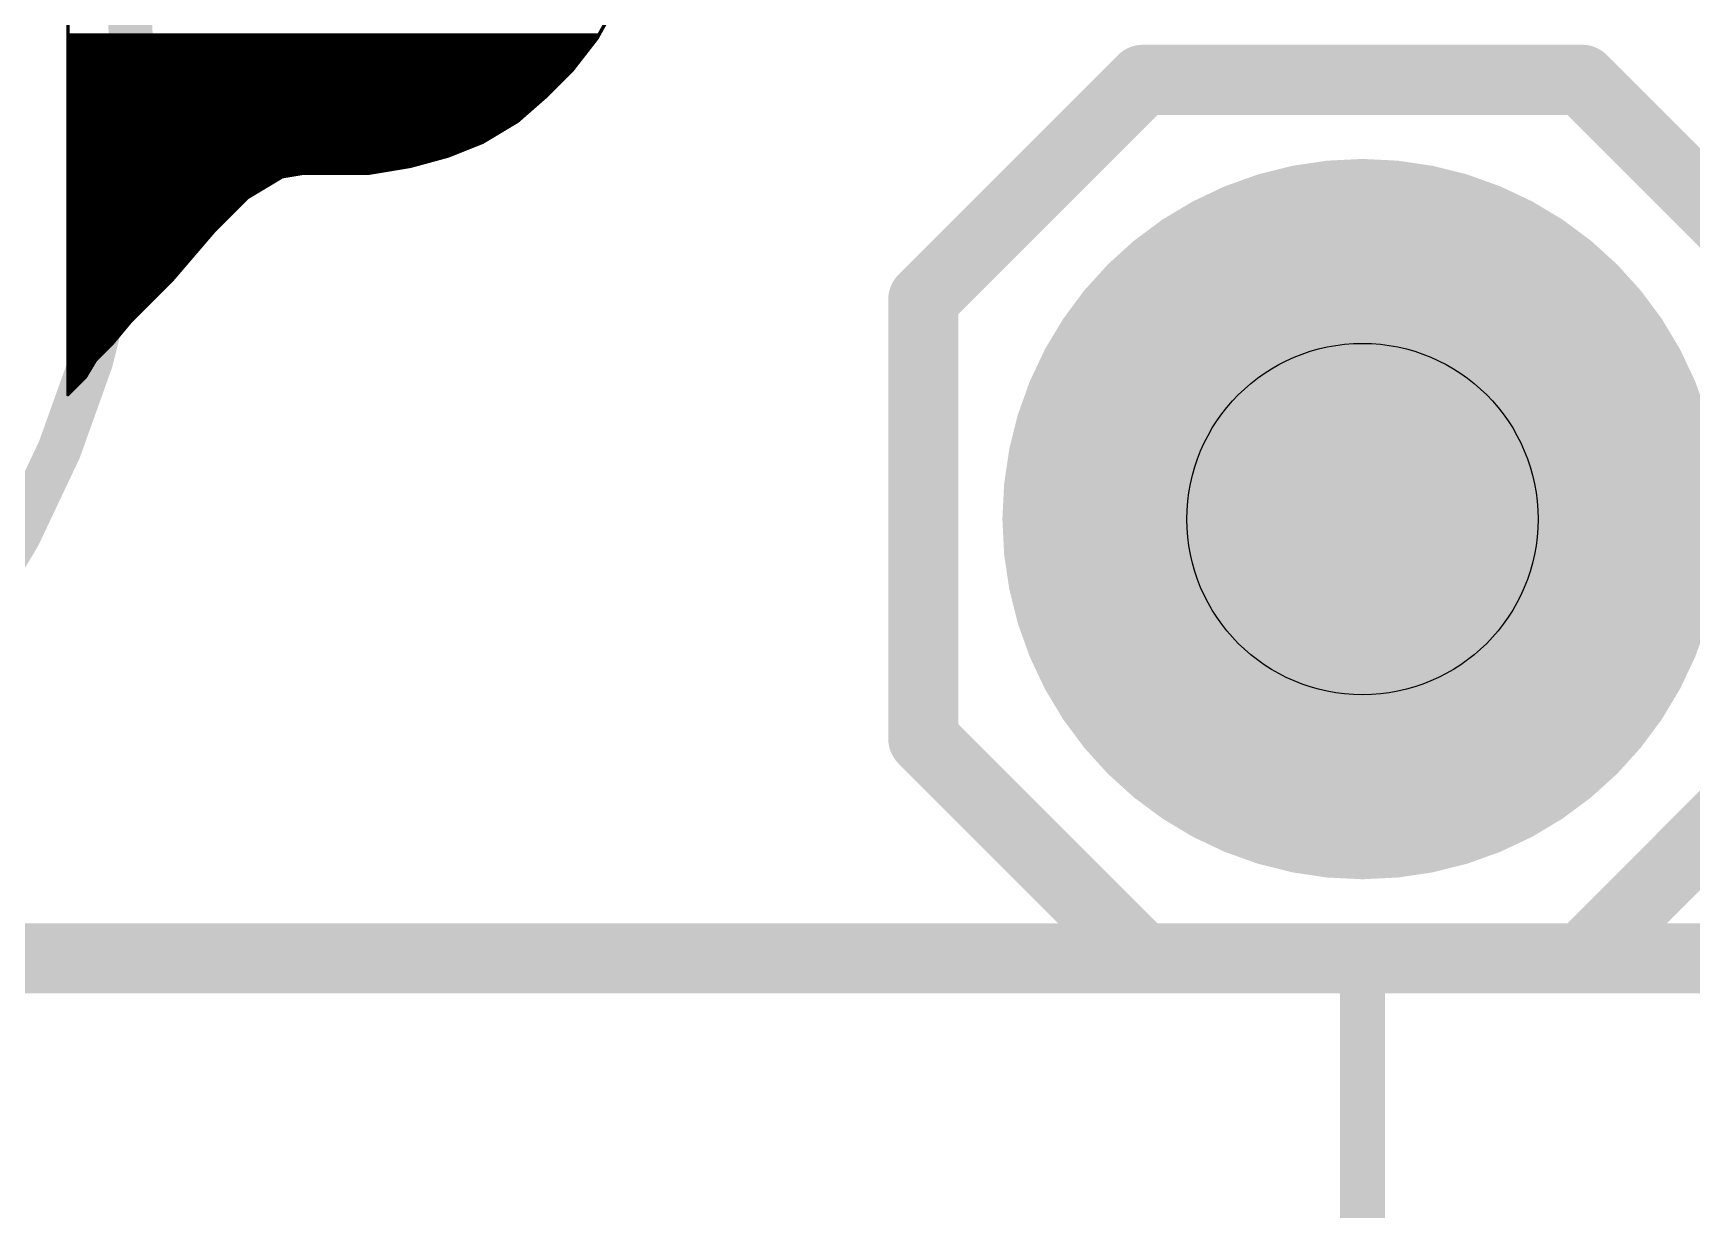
# Model space of a CAD drawing. Extents: x -33 to 74, y -17 to 52.
# Drawn here: x 5.045 to 9.843, y -0.727 to 2.675 of the extents above; entities that cross this region are included whole.
import ezdxf

# ---------------------------------------------------------------- set-up
doc = ezdxf.new("R2010")
doc.units = 0
for name, color, linetype in [('17', 110, 'CONTINUOUS'), ('20', 53, 'CONTINUOUS'), ('21', 41, 'CONTINUOUS'), ('29', 253, 'CONTINUOUS'), ('30', 253, 'CONTINUOUS'), ('39', 12, 'CONTINUOUS'), ('44', 253, 'CONTINUOUS'), ('47', 253, 'CONTINUOUS'), ('51', 53, 'CONTINUOUS')]:
    doc.layers.add(name, color=color, linetype=linetype)

# ---------------------------------------------------------------- blocks, each defined once
blk = doc.blocks.new('RECT')
blk.add_solid([(-0.5, -0.5), (0.5, -0.5), (-0.5, 0.5), (0.5, 0.5)])
blk = doc.blocks.new('ROUNDP')
at = {"const_width": 0.5}
blk.add_lwpolyline([(0, -0.25, 1), (0, 0.25, 1), (0, -0.25)], format="xyb", dxfattribs=at)

msp = doc.modelspace()

# ---------------------------------------------------------------- linework, layer by layer
at = {"layer": '20', "const_width": 0.2032}
msp.add_lwpolyline([(27.94, 0), (0, 0)], dxfattribs=at)
at = {"layer": '21'}
for points, const_width in [([(5.146, 3), (5.146, 1.63)], 0.01), ([(6.676, 2.66), (6.776, 2.84)], 0.01), ([(5.146, 2.67), (6.6816, 2.67)], 0.01), ([(5.146, 2.66), (6.676, 2.66)], 0.01), ([(5.146, 2.65), (6.6682, 2.65)], 0.01), ([(5.146, 2.64), (6.6604, 2.64)], 0.01), ([(6.606, 2.57), (6.676, 2.66)], 0.01), ([(7.62, 1.905), (8.255, 2.54)], 0.2032), ([(8.255, 2.54), (9.525, 2.54)], 0.2032), ([(9.525, 2.54), (10.16, 1.905)], 0.2032), ([(5.146, 2.63), (6.6527, 2.63)], 0.01), ([(5.146, 2.62), (6.6449, 2.62)], 0.01), ([(5.146, 2.61), (6.6371, 2.61)], 0.01), ([(5.146, 2.6), (6.6293, 2.6)], 0.01), ([(5.146, 2.59), (6.6216, 2.59)], 0.01), ([(5.146, 2.58), (6.6138, 2.58)], 0.01), ([(5.146, 2.57), (6.606, 2.57)], 0.01), ([(5.146, 2.56), (6.596, 2.56)], 0.01), ([(5.146, 2.55), (6.586, 2.55)], 0.01), ([(5.146, 2.54), (6.576, 2.54)], 0.01), ([(6.526, 2.49), (6.606, 2.57)], 0.01), ([(5.146, 2.53), (6.566, 2.53)], 0.01), ([(5.146, 2.52), (6.556, 2.52)], 0.01), ([(5.146, 2.51), (6.546, 2.51)], 0.01), ([(5.146, 2.5), (6.536, 2.5)], 0.01), ([(5.146, 2.49), (6.526, 2.49)], 0.01), ([(6.446, 2.42), (6.526, 2.49)], 0.01), ([(5.146, 2.48), (6.5146, 2.48)], 0.01), ([(5.146, 2.47), (6.5031, 2.47)], 0.01), ([(5.146, 2.46), (6.4917, 2.46)], 0.01), ([(5.146, 2.45), (6.4803, 2.45)], 0.01), ([(5.146, 2.44), (6.4689, 2.44)], 0.01), ([(5.146, 2.43), (6.4574, 2.43)], 0.01), ([(5.146, 2.42), (6.446, 2.42)], 0.01), ([(5.146, 2.41), (6.4293, 2.41)], 0.01), ([(5.146, 2.4), (6.4127, 2.4)], 0.01), ([(6.346, 2.36), (6.446, 2.42)], 0.01), ([(5.146, 2.39), (6.396, 2.39)], 0.01), ([(5.146, 2.38), (6.3793, 2.38)], 0.01), ([(5.146, 2.37), (6.3627, 2.37)], 0.01), ([(5.146, 2.36), (6.346, 2.36)], 0.01), ([(5.146, 2.35), (6.321, 2.35)], 0.01), ([(6.246, 2.32), (6.346, 2.36)], 0.01), ([(5.146, 2.34), (6.296, 2.34)], 0.01), ([(5.146, 2.33), (6.271, 2.33)], 0.01), ([(5.146, 2.32), (6.246, 2.32)], 0.01), ([(5.146, 2.31), (6.2093, 2.31)], 0.01), ([(5.146, 2.3), (6.1727, 2.3)], 0.01), ([(6.136, 2.29), (6.246, 2.32)], 0.01), ([(5.146, 2.29), (6.136, 2.29)], 0.01), ([(5.146, 2.28), (6.076, 2.28)], 0.01), ([(5.146, 2.27), (6.016, 2.27)], 0.01), ([(5.146, 2.26), (5.766, 2.26)], 0.01), ([(5.146, 2.25), (5.7493, 2.25)], 0.01), ([(5.666, 2.2), (5.766, 2.26)], 0.01), ([(5.766, 2.26), (5.826, 2.27)], 0.01), ([(5.826, 2.27), (6.016, 2.27)], 0.01), ([(6.016, 2.27), (6.136, 2.29)], 0.01), ([(5.146, 2.24), (5.7327, 2.24)], 0.01), ([(5.146, 2.23), (5.716, 2.23)], 0.01), ([(5.146, 2.22), (5.6993, 2.22)], 0.01), ([(5.146, 2.21), (5.6827, 2.21)], 0.01), ([(5.146, 2.2), (5.666, 2.2)], 0.01), ([(5.146, 2.19), (5.656, 2.19)], 0.01), ([(5.146, 2.18), (5.646, 2.18)], 0.01), ([(5.146, 2.17), (5.636, 2.17)], 0.01), ([(5.146, 2.16), (5.626, 2.16)], 0.01), ([(5.566, 2.1), (5.666, 2.2)], 0.01), ([(5.146, 2.15), (5.616, 2.15)], 0.01), ([(5.146, 2.14), (5.606, 2.14)], 0.01), ([(5.146, 2.13), (5.596, 2.13)], 0.01), ([(5.146, 2.12), (5.586, 2.12)], 0.01), ([(5.146, 2.11), (5.576, 2.11)], 0.01), ([(5.146, 2.1), (5.566, 2.1)], 0.01), ([(5.146, 2.09), (5.5574, 2.09)], 0.01), ([(5.146, 2.08), (5.5489, 2.08)], 0.01), ([(5.146, 2.07), (5.5403, 2.07)], 0.01), ([(5.146, 2.06), (5.5317, 2.06)], 0.01), ([(5.446, 1.96), (5.566, 2.1)], 0.01), ([(5.146, 2.05), (5.5231, 2.05)], 0.01), ([(5.146, 2.04), (5.5146, 2.04)], 0.01), ([(5.146, 2.03), (5.506, 2.03)], 0.01), ([(5.146, 2.02), (5.4974, 2.02)], 0.01), ([(5.146, 2.01), (5.4889, 2.01)], 0.01), ([(5.146, 2), (5.4803, 2)], 0.01), ([(5.146, 1.99), (5.4717, 1.99)], 0.01), ([(5.146, 1.98), (5.4631, 1.98)], 0.01), ([(5.146, 1.97), (5.4546, 1.97)], 0.01), ([(7.62, 0.635), (7.62, 1.905)], 0.2032), ([(5.146, 1.96), (5.446, 1.96)], 0.01), ([(5.146, 1.95), (5.436, 1.95)], 0.01), ([(5.146, 1.94), (5.426, 1.94)], 0.01), ([(5.146, 1.93), (5.416, 1.93)], 0.01), ([(5.146, 1.92), (5.406, 1.92)], 0.01), ([(5.326, 1.84), (5.446, 1.96)], 0.01), ([(5.146, 1.91), (5.396, 1.91)], 0.01), ([(5.146, 1.9), (5.386, 1.9)], 0.01), ([(5.146, 1.89), (5.376, 1.89)], 0.01), ([(5.146, 1.88), (5.366, 1.88)], 0.01), ([(5.146, 1.87), (5.356, 1.87)], 0.01), ([(5.146, 1.86), (5.346, 1.86)], 0.01), ([(5.146, 1.85), (5.336, 1.85)], 0.01), ([(5.146, 1.84), (5.326, 1.84)], 0.01), ([(5.146, 1.83), (5.3177, 1.83)], 0.01), ([(5.146, 1.82), (5.3093, 1.82)], 0.01), ([(5.276, 1.78), (5.326, 1.84)], 0.01), ([(5.146, 1.81), (5.301, 1.81)], 0.01), ([(5.146, 1.8), (5.2927, 1.8)], 0.01), ([(5.146, 1.79), (5.2843, 1.79)], 0.01), ([(5.146, 1.78), (5.276, 1.78)], 0.01), ([(5.146, 1.77), (5.266, 1.77)], 0.01), ([(5.226, 1.73), (5.276, 1.78)], 0.01), ([(5.146, 1.76), (5.256, 1.76)], 0.01), ([(5.146, 1.75), (5.246, 1.75)], 0.01), ([(5.146, 1.74), (5.236, 1.74)], 0.01), ([(5.146, 1.73), (5.226, 1.73)], 0.01), ([(5.196, 1.68), (5.226, 1.73)], 0.01), ([(5.146, 1.72), (5.22, 1.72)], 0.01), ([(5.146, 1.71), (5.214, 1.71)], 0.01), ([(5.146, 1.7), (5.208, 1.7)], 0.01), ([(5.146, 1.69), (5.202, 1.69)], 0.01), ([(5.146, 1.63), (5.196, 1.68)], 0.01), ([(5.146, 1.68), (5.196, 1.68)], 0.01), ([(5.146, 1.67), (5.186, 1.67)], 0.01), ([(5.146, 1.66), (5.176, 1.66)], 0.01), ([(5.146, 1.65), (5.166, 1.65)], 0.01), ([(5.146, 1.64), (5.156, 1.64)], 0.01), ([(8.255, 0), (7.62, 0.635)], 0.2032), ([(10.16, 0.635), (9.525, 0)], 0.2032), ([(9.525, 0), (8.255, 0)], 0.2032)]:
    msp.add_lwpolyline(points, dxfattribs=dict(at, const_width=const_width))
for points, const_width in [([(5.146, 2.6725, 1), (5.146, 2.6675)], 0.005), ([(5.146, 2.6625, 1), (5.146, 2.6575)], 0.005), ([(5.146, 2.6525, 1), (5.146, 2.6475)], 0.005), ([(5.146, 2.6425, 1), (5.146, 2.6375)], 0.005), ([(6.6604, 2.6375, 1), (6.6604, 2.6425)], 0.005), ([(6.6682, 2.6475, 1), (6.6682, 2.6525)], 0.005), ([(6.6738, 2.6612, 1), (6.6782, 2.6588)], 0.005), ([(6.678, 2.6585, 1), (6.674, 2.6615)], 0.005), ([(6.676, 2.6575, 1), (6.676, 2.6625)], 0.005), ([(6.6816, 2.6675, 1), (6.6816, 2.6725)], 0.005), ([(8.255, 2.5908, 1), (8.255, 2.4892)], 0.1016), ([(8.2909, 2.5041, 1), (8.2191, 2.5759)], 0.1016), ([(9.5609, 2.5759, 1), (9.4891, 2.5041)], 0.1016), ([(9.525, 2.4892, 1), (9.525, 2.5908)], 0.1016), ([(5.146, 2.6325, 1), (5.146, 2.6275)], 0.005), ([(5.146, 2.6225, 1), (5.146, 2.6175)], 0.005), ([(5.146, 2.6125, 1), (5.146, 2.6075)], 0.005), ([(5.146, 2.6025, 1), (5.146, 2.5975)], 0.005), ([(5.146, 2.5925, 1), (5.146, 2.5875)], 0.005), ([(6.6216, 2.5875, 1), (6.6216, 2.5925)], 0.005), ([(6.6293, 2.5975, 1), (6.6293, 2.6025)], 0.005), ([(6.6371, 2.6075, 1), (6.6371, 2.6125)], 0.005), ([(6.6449, 2.6175, 1), (6.6449, 2.6225)], 0.005), ([(6.6527, 2.6275, 1), (6.6527, 2.6325)], 0.005), ([(5.146, 2.5825, 1), (5.146, 2.5775)], 0.005), ([(5.146, 2.5725, 1), (5.146, 2.5675)], 0.005), ([(5.146, 2.5625, 1), (5.146, 2.5575)], 0.005), ([(5.146, 2.5525, 1), (5.146, 2.5475)], 0.005), ([(5.146, 2.5425, 1), (5.146, 2.5375)], 0.005), ([(6.576, 2.5375, 1), (6.576, 2.5425)], 0.005), ([(6.586, 2.5475, 1), (6.586, 2.5525)], 0.005), ([(6.596, 2.5575, 1), (6.596, 2.5625)], 0.005), ([(6.604, 2.5715, 1), (6.608, 2.5685)], 0.005), ([(6.6078, 2.5682, 1), (6.6042, 2.5718)], 0.005), ([(6.606, 2.5675, 1), (6.606, 2.5725)], 0.005), ([(6.6138, 2.5775, 1), (6.6138, 2.5825)], 0.005), ([(5.146, 2.5325, 1), (5.146, 2.5275)], 0.005), ([(5.146, 2.5225, 1), (5.146, 2.5175)], 0.005), ([(5.146, 2.5125, 1), (5.146, 2.5075)], 0.005), ([(5.146, 2.5025, 1), (5.146, 2.4975)], 0.005), ([(5.146, 2.4925, 1), (5.146, 2.4875)], 0.005), ([(6.5276, 2.4881, 1), (6.5244, 2.4919)], 0.005), ([(6.526, 2.4875, 1), (6.526, 2.4925)], 0.005), ([(6.536, 2.4975, 1), (6.536, 2.5025)], 0.005), ([(6.546, 2.5075, 1), (6.546, 2.5125)], 0.005), ([(6.556, 2.5175, 1), (6.556, 2.5225)], 0.005), ([(6.566, 2.5275, 1), (6.566, 2.5325)], 0.005), ([(5.146, 2.4825, 1), (5.146, 2.4775)], 0.005), ([(5.146, 2.4725, 1), (5.146, 2.4675)], 0.005), ([(5.146, 2.4625, 1), (5.146, 2.4575)], 0.005), ([(5.146, 2.4525, 1), (5.146, 2.4475)], 0.005), ([(6.4803, 2.4475, 1), (6.4803, 2.4525)], 0.005), ([(6.4917, 2.4575, 1), (6.4917, 2.4625)], 0.005), ([(6.5031, 2.4675, 1), (6.5031, 2.4725)], 0.005), ([(6.5146, 2.4775, 1), (6.5146, 2.4825)], 0.005), ([(6.5242, 2.4918, 1), (6.5278, 2.4882)], 0.005), ([(5.146, 2.4425, 1), (5.146, 2.4375)], 0.005), ([(5.146, 2.4325, 1), (5.146, 2.4275)], 0.005), ([(5.146, 2.4225, 1), (5.146, 2.4175)], 0.005), ([(5.146, 2.4125, 1), (5.146, 2.4075)], 0.005), ([(5.146, 2.4025, 1), (5.146, 2.3975)], 0.005), ([(6.4127, 2.3975, 1), (6.4127, 2.4025)], 0.005), ([(6.4293, 2.4075, 1), (6.4293, 2.4125)], 0.005), ([(6.4444, 2.4219, 1), (6.4476, 2.4181)], 0.005), ([(6.4473, 2.4179, 1), (6.4447, 2.4221)], 0.005), ([(6.446, 2.4175, 1), (6.446, 2.4225)], 0.005), ([(6.4574, 2.4275, 1), (6.4574, 2.4325)], 0.005), ([(6.4689, 2.4375, 1), (6.4689, 2.4425)], 0.005), ([(5.146, 2.3925, 1), (5.146, 2.3875)], 0.005), ([(5.146, 2.3825, 1), (5.146, 2.3775)], 0.005), ([(5.146, 2.3725, 1), (5.146, 2.3675)], 0.005), ([(5.146, 2.3625, 1), (5.146, 2.3575)], 0.005), ([(5.146, 2.3525, 1), (5.146, 2.3475)], 0.005), ([(6.321, 2.3475, 1), (6.321, 2.3525)], 0.005), ([(6.3447, 2.3621, 1), (6.3473, 2.3579)], 0.005), ([(6.3469, 2.3577, 1), (6.3451, 2.3623)], 0.005), ([(6.346, 2.3575, 1), (6.346, 2.3625)], 0.005), ([(6.3627, 2.3675, 1), (6.3627, 2.3725)], 0.005), ([(6.3793, 2.3775, 1), (6.3793, 2.3825)], 0.005), ([(6.396, 2.3875, 1), (6.396, 2.3925)], 0.005), ([(5.146, 2.3425, 1), (5.146, 2.3375)], 0.005), ([(5.146, 2.3325, 1), (5.146, 2.3275)], 0.005), ([(5.146, 2.3225, 1), (5.146, 2.3175)], 0.005), ([(5.146, 2.3125, 1), (5.146, 2.3075)], 0.005), ([(5.146, 2.3025, 1), (5.146, 2.2975)], 0.005), ([(6.1727, 2.2975, 1), (6.1727, 2.3025)], 0.005), ([(6.2093, 2.3075, 1), (6.2093, 2.3125)], 0.005), ([(6.2451, 2.3223, 1), (6.2469, 2.3177)], 0.005), ([(6.2467, 2.3176, 1), (6.2453, 2.3224)], 0.005), ([(6.246, 2.3175, 1), (6.246, 2.3225)], 0.005), ([(6.271, 2.3275, 1), (6.271, 2.3325)], 0.005), ([(6.296, 2.3375, 1), (6.296, 2.3425)], 0.005), ([(5.146, 2.2925, 1), (5.146, 2.2875)], 0.005), ([(5.146, 2.2825, 1), (5.146, 2.2775)], 0.005), ([(5.146, 2.2725, 1), (5.146, 2.2675)], 0.005), ([(5.146, 2.2625, 1), (5.146, 2.2575)], 0.005), ([(5.146, 2.2525, 1), (5.146, 2.2475)], 0.005), ([(5.7493, 2.2475, 1), (5.7493, 2.2525)], 0.005), ([(5.7656, 2.2625, 1), (5.7664, 2.2575)], 0.005), ([(5.7673, 2.2579, 1), (5.7647, 2.2621)], 0.005), ([(5.766, 2.2575, 1), (5.766, 2.2625)], 0.005), ([(5.826, 2.2725, 1), (5.826, 2.2675)], 0.005), ([(5.8264, 2.2675, 1), (5.8256, 2.2725)], 0.005), ([(6.0156, 2.2725, 1), (6.0164, 2.2675)], 0.005), ([(6.016, 2.2675, 1), (6.016, 2.2725)], 0.005), ([(6.016, 2.2675, 1), (6.016, 2.2725)], 0.005), ([(6.076, 2.2775, 1), (6.076, 2.2825)], 0.005), ([(6.1353, 2.2924, 1), (6.1367, 2.2876)], 0.005), ([(6.1364, 2.2875, 1), (6.1356, 2.2925)], 0.005), ([(6.136, 2.2875, 1), (6.136, 2.2925)], 0.005), ([(5.146, 2.2425, 1), (5.146, 2.2375)], 0.005), ([(5.146, 2.2325, 1), (5.146, 2.2275)], 0.005), ([(5.146, 2.2225, 1), (5.146, 2.2175)], 0.005), ([(5.146, 2.2125, 1), (5.146, 2.2075)], 0.005), ([(5.6827, 2.2075, 1), (5.6827, 2.2125)], 0.005), ([(5.6993, 2.2175, 1), (5.6993, 2.2225)], 0.005), ([(5.716, 2.2275, 1), (5.716, 2.2325)], 0.005), ([(5.7327, 2.2375, 1), (5.7327, 2.2425)], 0.005), ([(5.146, 2.2025, 1), (5.146, 2.1975)], 0.005), ([(5.146, 2.1925, 1), (5.146, 2.1875)], 0.005), ([(5.146, 2.1825, 1), (5.146, 2.1775)], 0.005), ([(5.146, 2.1725, 1), (5.146, 2.1675)], 0.005), ([(5.146, 2.1625, 1), (5.146, 2.1575)], 0.005), ([(5.626, 2.1575, 1), (5.626, 2.1625)], 0.005), ([(5.636, 2.1675, 1), (5.636, 2.1725)], 0.005), ([(5.646, 2.1775, 1), (5.646, 2.1825)], 0.005), ([(5.656, 2.1875, 1), (5.656, 2.1925)], 0.005), ([(5.6647, 2.2021, 1), (5.6673, 2.1979)], 0.005), ([(5.6678, 2.1982, 1), (5.6642, 2.2018)], 0.005), ([(5.666, 2.1975, 1), (5.666, 2.2025)], 0.005), ([(5.146, 2.1525, 1), (5.146, 2.1475)], 0.005), ([(5.146, 2.1425, 1), (5.146, 2.1375)], 0.005), ([(5.146, 2.1325, 1), (5.146, 2.1275)], 0.005), ([(5.146, 2.1225, 1), (5.146, 2.1175)], 0.005), ([(5.146, 2.1125, 1), (5.146, 2.1075)], 0.005), ([(5.576, 2.1075, 1), (5.576, 2.1125)], 0.005), ([(5.586, 2.1175, 1), (5.586, 2.1225)], 0.005), ([(5.596, 2.1275, 1), (5.596, 2.1325)], 0.005), ([(5.606, 2.1375, 1), (5.606, 2.1425)], 0.005), ([(5.616, 2.1475, 1), (5.616, 2.1525)], 0.005), ([(5.146, 2.1025, 1), (5.146, 2.0975)], 0.005), ([(5.146, 2.0925, 1), (5.146, 2.0875)], 0.005), ([(5.146, 2.0825, 1), (5.146, 2.0775)], 0.005), ([(5.146, 2.0725, 1), (5.146, 2.0675)], 0.005), ([(5.146, 2.0625, 1), (5.146, 2.0575)], 0.005), ([(5.5317, 2.0575, 1), (5.5317, 2.0625)], 0.005), ([(5.5403, 2.0675, 1), (5.5403, 2.0725)], 0.005), ([(5.5489, 2.0775, 1), (5.5489, 2.0825)], 0.005), ([(5.5574, 2.0875, 1), (5.5574, 2.0925)], 0.005), ([(5.5642, 2.1018, 1), (5.5678, 2.0982)], 0.005), ([(5.5679, 2.0984, 1), (5.5641, 2.1016)], 0.005), ([(5.566, 2.0975, 1), (5.566, 2.1025)], 0.005), ([(5.146, 2.0525, 1), (5.146, 2.0475)], 0.005), ([(5.146, 2.0425, 1), (5.146, 2.0375)], 0.005), ([(5.146, 2.0325, 1), (5.146, 2.0275)], 0.005), ([(5.146, 2.0225, 1), (5.146, 2.0175)], 0.005), ([(5.146, 2.0125, 1), (5.146, 2.0075)], 0.005), ([(5.4889, 2.0075, 1), (5.4889, 2.0125)], 0.005), ([(5.4974, 2.0175, 1), (5.4974, 2.0225)], 0.005), ([(5.506, 2.0275, 1), (5.506, 2.0325)], 0.005), ([(5.5146, 2.0375, 1), (5.5146, 2.0425)], 0.005), ([(5.5231, 2.0475, 1), (5.5231, 2.0525)], 0.005), ([(5.146, 2.0025, 1), (5.146, 1.9975)], 0.005), ([(5.146, 1.9925, 1), (5.146, 1.9875)], 0.005), ([(5.146, 1.9825, 1), (5.146, 1.9775)], 0.005), ([(5.146, 1.9725, 1), (5.146, 1.9675)], 0.005), ([(5.4546, 1.9675, 1), (5.4546, 1.9725)], 0.005), ([(5.4631, 1.9775, 1), (5.4631, 1.9825)], 0.005), ([(5.4717, 1.9875, 1), (5.4717, 1.9925)], 0.005), ([(5.4803, 1.9975, 1), (5.4803, 2.0025)], 0.005), ([(7.6708, 1.905, 1), (7.5692, 1.905)], 0.1016), ([(7.5841, 1.9409, 1), (7.6559, 1.8691)], 0.1016), ([(5.146, 1.9625, 1), (5.146, 1.9575)], 0.005), ([(5.146, 1.9525, 1), (5.146, 1.9475)], 0.005), ([(5.146, 1.9425, 1), (5.146, 1.9375)], 0.005), ([(5.146, 1.9325, 1), (5.146, 1.9275)], 0.005), ([(5.146, 1.9225, 1), (5.146, 1.9175)], 0.005), ([(5.406, 1.9175, 1), (5.406, 1.9225)], 0.005), ([(5.416, 1.9275, 1), (5.416, 1.9325)], 0.005), ([(5.426, 1.9375, 1), (5.426, 1.9425)], 0.005), ([(5.436, 1.9475, 1), (5.436, 1.9525)], 0.005), ([(5.4441, 1.9616, 1), (5.4479, 1.9584)], 0.005), ([(5.4478, 1.9582, 1), (5.4442, 1.9618)], 0.005), ([(5.446, 1.9575, 1), (5.446, 1.9625)], 0.005), ([(5.146, 1.9125, 1), (5.146, 1.9075)], 0.005), ([(5.146, 1.9025, 1), (5.146, 1.8975)], 0.005), ([(5.146, 1.8925, 1), (5.146, 1.8875)], 0.005), ([(5.146, 1.8825, 1), (5.146, 1.8775)], 0.005), ([(5.146, 1.8725, 1), (5.146, 1.8675)], 0.005), ([(5.356, 1.8675, 1), (5.356, 1.8725)], 0.005), ([(5.366, 1.8775, 1), (5.366, 1.8825)], 0.005), ([(5.376, 1.8875, 1), (5.376, 1.8925)], 0.005), ([(5.386, 1.8975, 1), (5.386, 1.9025)], 0.005), ([(5.396, 1.9075, 1), (5.396, 1.9125)], 0.005), ([(5.146, 1.8625, 1), (5.146, 1.8575)], 0.005), ([(5.146, 1.8525, 1), (5.146, 1.8475)], 0.005), ([(5.146, 1.8425, 1), (5.146, 1.8375)], 0.005), ([(5.146, 1.8325, 1), (5.146, 1.8275)], 0.005), ([(5.146, 1.8225, 1), (5.146, 1.8175)], 0.005), ([(5.3093, 1.8175, 1), (5.3093, 1.8225)], 0.005), ([(5.3177, 1.8275, 1), (5.3177, 1.8325)], 0.005), ([(5.3242, 1.8418, 1), (5.3278, 1.8382)], 0.005), ([(5.3279, 1.8384, 1), (5.3241, 1.8416)], 0.005), ([(5.326, 1.8375, 1), (5.326, 1.8425)], 0.005), ([(5.336, 1.8475, 1), (5.336, 1.8525)], 0.005), ([(5.346, 1.8575, 1), (5.346, 1.8625)], 0.005), ([(5.146, 1.8125, 1), (5.146, 1.8075)], 0.005), ([(5.146, 1.8025, 1), (5.146, 1.7975)], 0.005), ([(5.146, 1.7925, 1), (5.146, 1.7875)], 0.005), ([(5.146, 1.7825, 1), (5.146, 1.7775)], 0.005), ([(5.146, 1.7725, 1), (5.146, 1.7675)], 0.005), ([(5.266, 1.7675, 1), (5.266, 1.7725)], 0.005), ([(5.2741, 1.7816, 1), (5.2779, 1.7784)], 0.005), ([(5.2778, 1.7782, 1), (5.2742, 1.7818)], 0.005), ([(5.276, 1.7775, 1), (5.276, 1.7825)], 0.005), ([(5.2843, 1.7875, 1), (5.2843, 1.7925)], 0.005), ([(5.2927, 1.7975, 1), (5.2927, 1.8025)], 0.005), ([(5.301, 1.8075, 1), (5.301, 1.8125)], 0.005), ([(5.146, 1.7625, 1), (5.146, 1.7575)], 0.005), ([(5.146, 1.7525, 1), (5.146, 1.7475)], 0.005), ([(5.146, 1.7425, 1), (5.146, 1.7375)], 0.005), ([(5.146, 1.7325, 1), (5.146, 1.7275)], 0.005), ([(5.2242, 1.7318, 1), (5.2278, 1.7282)], 0.005), ([(5.2281, 1.7287, 1), (5.2239, 1.7313)], 0.005), ([(5.226, 1.7275, 1), (5.226, 1.7325)], 0.005), ([(5.236, 1.7375, 1), (5.236, 1.7425)], 0.005), ([(5.246, 1.7475, 1), (5.246, 1.7525)], 0.005), ([(5.256, 1.7575, 1), (5.256, 1.7625)], 0.005), ([(5.146, 1.7225, 1), (5.146, 1.7175)], 0.005), ([(5.146, 1.7125, 1), (5.146, 1.7075)], 0.005), ([(5.146, 1.7025, 1), (5.146, 1.6975)], 0.005), ([(5.146, 1.6925, 1), (5.146, 1.6875)], 0.005), ([(5.146, 1.6825, 1), (5.146, 1.6775)], 0.005), ([(5.1939, 1.6813, 1), (5.1981, 1.6787)], 0.005), ([(5.1978, 1.6782, 1), (5.1942, 1.6818)], 0.005), ([(5.196, 1.6775, 1), (5.196, 1.6825)], 0.005), ([(5.202, 1.6875, 1), (5.202, 1.6925)], 0.005), ([(5.208, 1.6975, 1), (5.208, 1.7025)], 0.005), ([(5.214, 1.7075, 1), (5.214, 1.7125)], 0.005), ([(5.22, 1.7175, 1), (5.22, 1.7225)], 0.005), ([(5.146, 1.6725, 1), (5.146, 1.6675)], 0.005), ([(5.146, 1.6625, 1), (5.146, 1.6575)], 0.005), ([(5.146, 1.6525, 1), (5.146, 1.6475)], 0.005), ([(5.146, 1.6425, 1), (5.146, 1.6375)], 0.005), ([(5.1442, 1.6318, 1), (5.1478, 1.6282)], 0.005), ([(5.1435, 1.63, 1), (5.1485, 1.63)], 0.005), ([(5.156, 1.6375, 1), (5.156, 1.6425)], 0.005), ([(5.166, 1.6475, 1), (5.166, 1.6525)], 0.005), ([(5.176, 1.6575, 1), (5.176, 1.6625)], 0.005), ([(5.186, 1.6675, 1), (5.186, 1.6725)], 0.005), ([(7.6559, 0.6709, 1), (7.5841, 0.5991)], 0.1016), ([(7.5692, 0.635, 1), (7.6708, 0.635)], 0.1016), ([(8.255, 0.0508, 1), (8.255, -0.0508)], 0.1016), ([(9.525, -0.0508, 1), (9.525, 0.0508)], 0.1016), ([(8.2191, -0.0359, 1), (8.2909, 0.0359)], 0.1016), ([(9.4891, 0.0359, 1), (9.5609, -0.0359)], 0.1016)]:
    msp.add_lwpolyline(points, format="xyb", dxfattribs=dict(at, const_width=const_width))
at = {"layer": '39', "const_width": 0.127}
msp.add_lwpolyline([(2.54, -0.254, 1), (2.54, 5.334, 1), (2.54, -0.254)], format="xyb", dxfattribs=at)
at = {"layer": '44'}
msp.add_circle((8.89, 1.27), 0.508, dxfattribs=at)
at = {"layer": '47', "const_width": 0.13}
msp.add_lwpolyline([(8.89, 0), (8.89, -5.76)], dxfattribs=at)
at = {"layer": '47', "const_width": 0.065}
msp.add_lwpolyline([(8.9225, 0, 1), (8.8575, 0)], format="xyb", dxfattribs=at)

# ---------------------------------------------------------------- block references
at = {"layer": '17', "xscale": 1.8796, "yscale": 1.8796, "rotation": 270}
msp.add_blockref('ROUNDP', (8.89, 1.27), dxfattribs=at)
msp.add_blockref('ROUNDP', (8.89, 1.27), dxfattribs=at)
at = {"layer": '29', "xscale": 2.0828, "yscale": 2.0828, "rotation": 270}
msp.add_blockref('ROUNDP', (8.89, 1.27), dxfattribs=at)
at = {"layer": '30', "xscale": 2.0828, "yscale": 2.0828, "rotation": 270}
msp.add_blockref('ROUNDP', (8.89, 1.27), dxfattribs=at)
at = {"layer": '51', "xscale": 0.508, "yscale": 0.508, "rotation": 180}
msp.add_blockref('RECT', (8.89, 1.27), dxfattribs=at)

doc.saveas('drawing.dxf')
